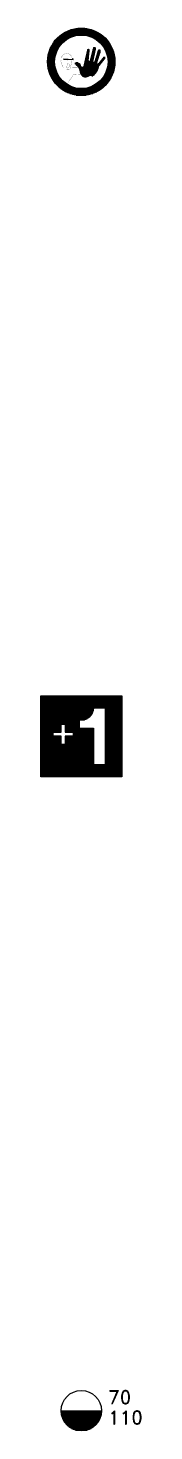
# Model space of a CAD drawing. Header units: millimetres. Extents: x -3 to 2253, y -3 to 1300.
# Drawn here: x 1599 to 1613.9, y 702 to 910 of the extents above; entities that cross this region are included whole.
import ezdxf

# ---------------------------------------------------------------- set-up
doc = ezdxf.new("R2010")
doc.units = ezdxf.units.MM
for name, color, linetype in [('GROEN', 3, 'Continuous'), ('ROOD', 1, 'Continuous'), ('TXT', 7, 'Continuous'), ('VEILIG', 7, 'Continuous')]:
    doc.layers.add(name, color=color, linetype=linetype)
doc.styles.add('ROMAND', font='romand')

# ---------------------------------------------------------------- blocks, each defined once
blk = doc.blocks.new('*X505')
at = {"color": 0}
for p, q in [((839, 201.88), (845, 201.88)), ((839.01, 201.75), (844.99, 201.75)), ((839.02, 201.62), (844.98, 201.62)), ((839.04, 201.5), (844.96, 201.5)), ((839.07, 201.38), (844.93, 201.38)), ((839.1, 201.25), (844.9, 201.25)), ((839.13, 201.12), (844.87, 201.12)), ((839.17, 201), (844.83, 201)), ((839.22, 200.88), (844.78, 200.88)), ((839.27, 200.75), (844.73, 200.75)), ((839.33, 200.62), (844.67, 200.62)), ((839.4, 200.5), (844.6, 200.5)), ((839.48, 200.38), (844.52, 200.38)), ((839.56, 200.25), (844.44, 200.25)), ((839.66, 200.12), (844.34, 200.12)), ((839.76, 200), (844.24, 200)), ((839.88, 199.88), (844.12, 199.88)), ((840.02, 199.75), (843.98, 199.75)), ((840.17, 199.62), (843.83, 199.62)), ((840.34, 199.5), (843.66, 199.5)), ((840.55, 199.38), (843.45, 199.38)), ((840.8, 199.25), (843.2, 199.25)), ((841.14, 199.12), (842.86, 199.12))]:
    blk.add_line(p, q, dxfattribs=at)
blk = doc.blocks.new('2005')
at = {"layer": 'VEILIG'}
blk.add_line((-3, 0), (3, 0), dxfattribs=at)
blk.add_circle((0, 0), 3, dxfattribs=at)
at = {"layer": 'ROOD'}
blk.add_blockref('*X505', (-842, -202), dxfattribs=at)
at = {"layer": 'TXT', "style": 'ROMAND'}
for s, p in [('70', (4, 1)), ('110', (4, -2))]:
    blk.add_text(s, height=2, dxfattribs=at).set_placement(p)
blk = doc.blocks.new('*X563')
at = {"color": 0}
for p, q in [((-6, 5.9094), (6, 5.9094)), ((-6, 5.8156), (6, 5.8156)), ((-6, 5.7218), (6, 5.7218)), ((-6, 5.628), (6, 5.628)), ((-6, 5.5342), (6, 5.5342)), ((-6, 5.4404), (6, 5.4404)), ((-6, 5.3466), (6, 5.3466)), ((-6, 5.2528), (6, 5.2528)), ((-6, 5.159), (6, 5.159)), ((-6, 5.0652), (6, 5.0652)), ((-6, 4.9714), (6, 4.9714)), ((-6, 4.8776), (6, 4.8776)), ((-6, 4.7838), (6, 4.7838)), ((-6, 4.69), (6, 4.69)), ((-6, 4.5962), (6, 4.5962)), ((-6, 4.5024), (6, 4.5024)), ((-6, 4.4086), (6, 4.4086)), ((-6, 4.3148), (6, 4.3148)), ((-6, 4.221), (6, 4.221)), ((-6, 4.1272), (1.8002, 4.1272)), ((-6, 4.0334), (1.7946, 4.0334)), ((-6, 3.9396), (1.7841, 3.9396)), ((-6, 3.8458), (1.7686, 3.8458)), ((-6, 3.752), (1.7479, 3.752)), ((-6, 3.6582), (1.7219, 3.6582)), ((-6, 3.5644), (1.6904, 3.5644)), ((-6, 3.4706), (1.653, 3.4706)), ((-6, 3.3768), (1.6093, 3.3768)), ((-6, 3.283), (1.5588, 3.283)), ((-6, 3.1892), (1.5008, 3.1892)), ((-6, 3.0954), (1.4344, 3.0954)), ((-6, 3.0016), (1.3584, 3.0016)), ((-6, 2.9078), (1.2711, 2.9078)), ((-6, 2.814), (1.1699, 2.814)), ((-6, 2.7202), (1.051, 2.7202)), ((-6, 2.6264), (0.9074, 2.6264)), ((-6, 2.5326), (0.7248, 2.5326)), ((-6, 2.4388), (0.4598, 2.4388)), ((-6, 2.345), (-0.3, 2.345)), ((-6, 2.2512), (-0.3, 2.2512)), ((-6, 2.1574), (-0.3, 2.1574)), ((3.6, 4.1272), (6, 4.1272)), ((3.6, 4.0334), (6, 4.0334)), ((3.6, 3.9396), (6, 3.9396)), ((3.6, 3.8458), (6, 3.8458)), ((3.6, 3.752), (6, 3.752)), ((3.6, 3.6582), (6, 3.6582)), ((3.6, 3.5644), (6, 3.5644)), ((3.6, 3.4706), (6, 3.4706)), ((3.6, 3.3768), (6, 3.3768)), ((3.6, 3.283), (6, 3.283)), ((3.6, 3.1892), (6, 3.1892)), ((3.6, 3.0954), (6, 3.0954)), ((3.6, 3.0016), (6, 3.0016)), ((3.6, 2.9078), (6, 2.9078)), ((3.6, 2.814), (6, 2.814)), ((3.6, 2.7202), (6, 2.7202)), ((3.6, 2.6264), (6, 2.6264)), ((3.6, 2.5326), (6, 2.5326)), ((3.6, 2.4388), (6, 2.4388)), ((3.6, 2.345), (6, 2.345)), ((3.6, 2.2512), (6, 2.2512)), ((3.6, 2.1574), (6, 2.1574)), ((-6, 2.0636), (-0.3, 2.0636)), ((-6, 1.9698), (-0.3, 1.9698)), ((-6, 1.876), (-0.3, 1.876)), ((-6, 1.7822), (-3, 1.7822)), ((-6, 1.6884), (-3, 1.6884)), ((-6, 1.5946), (-3, 1.5946)), ((-6, 1.5008), (-3, 1.5008)), ((-6, 1.407), (-3, 1.407)), ((-6, 1.3132), (-3, 1.3132)), ((-6, 1.2194), (-3, 1.2194)), ((-6, 1.1256), (-3, 1.1256)), ((-6, 1.0318), (-3, 1.0318)), ((-6, 0.938), (-3, 0.938)), ((-6, 0.8442), (-3, 0.8442)), ((-6, 0.7504), (-3, 0.7504)), ((-6, 0.6566), (-3, 0.6566)), ((-6, 0.5628), (-4.2, 0.5628)), ((-6, 0.469), (-4.2, 0.469)), ((-6, 0.3752), (-4.2, 0.3752)), ((-6, 0.2814), (-4.2, 0.2814)), ((-6, 0.1876), (-4.2, 0.1876)), ((-6, 0.0938), (-4.2, 0.0938)), ((-6, 0), (-4.2, 0)), ((-2.4, 1.7822), (-0.3, 1.7822)), ((-2.4, 1.6884), (-0.3, 1.6884)), ((-2.4, 1.5946), (-0.3, 1.5946)), ((-2.4, 1.5008), (-0.3, 1.5008)), ((-2.4, 1.407), (-0.3, 1.407)), ((-2.4, 1.3132), (-0.3, 1.3132)), ((-2.4, 1.2194), (-0.3, 1.2194)), ((-2.4, 1.1256), (1.8, 1.1256)), ((-2.4, 1.0318), (1.8, 1.0318)), ((-2.4, 0.938), (1.8, 0.938)), ((-2.4, 0.8442), (1.8, 0.8442)), ((-2.4, 0.7504), (1.8, 0.7504)), ((-2.4, 0.6566), (1.8, 0.6566)), ((-1.2, 0.5628), (1.8, 0.5628)), ((-1.2, 0.469), (1.8, 0.469)), ((-1.2, 0.3752), (1.8, 0.3752)), ((-1.2, 0.2814), (1.8, 0.2814)), ((-1.2, 0.1876), (1.8, 0.1876)), ((-1.2, 0.0938), (1.8, 0.0938)), ((-1.2, 0), (1.8, 0)), ((3.6, 2.0636), (6, 2.0636)), ((3.6, 1.9698), (6, 1.9698)), ((3.6, 1.876), (6, 1.876)), ((3.6, 1.7822), (6, 1.7822)), ((3.6, 1.6884), (6, 1.6884)), ((3.6, 1.5946), (6, 1.5946)), ((3.6, 1.5008), (6, 1.5008)), ((3.6, 1.407), (6, 1.407)), ((3.6, 1.3132), (6, 1.3132)), ((3.6, 1.2194), (6, 1.2194)), ((3.6, 1.1256), (6, 1.1256)), ((3.6, 1.0318), (6, 1.0318)), ((3.6, 0.938), (6, 0.938)), ((3.6, 0.8442), (6, 0.8442)), ((3.6, 0.7504), (6, 0.7504)), ((3.6, 0.6566), (6, 0.6566)), ((3.6, 0.5628), (6, 0.5628)), ((3.6, 0.469), (6, 0.469)), ((3.6, 0.3752), (6, 0.3752)), ((3.6, 0.2814), (6, 0.2814)), ((3.6, 0.1876), (6, 0.1876)), ((3.6, 0.0938), (6, 0.0938)), ((3.6, 0), (6, 0)), ((-6, -0.0938), (-3, -0.0938)), ((-6, -0.1876), (-3, -0.1876)), ((-6, -0.2814), (-3, -0.2814)), ((-6, -0.3752), (-3, -0.3752)), ((-6, -0.469), (-3, -0.469)), ((-6, -0.5628), (-3, -0.5628)), ((-6, -0.6566), (-3, -0.6566)), ((-6, -0.7504), (-3, -0.7504)), ((-6, -0.8442), (-3, -0.8442)), ((-6, -0.938), (-3, -0.938)), ((-6, -1.0318), (-3, -1.0318)), ((-6, -1.1256), (-3, -1.1256)), ((-6, -1.2194), (1.8, -1.2194)), ((-6, -1.3132), (1.8, -1.3132)), ((-6, -1.407), (1.8, -1.407)), ((-6, -1.5008), (1.8, -1.5008)), ((-6, -1.5946), (1.8, -1.5946)), ((-6, -1.6884), (1.8, -1.6884)), ((-6, -1.7822), (1.8, -1.7822)), ((-6, -1.876), (1.8, -1.876)), ((-6, -1.9698), (1.8, -1.9698)), ((-6, -2.0636), (1.8, -2.0636)), ((-2.4, -0.0938), (1.8, -0.0938)), ((-2.4, -0.1876), (1.8, -0.1876)), ((-2.4, -0.2814), (1.8, -0.2814)), ((-2.4, -0.3752), (1.8, -0.3752)), ((-2.4, -0.469), (1.8, -0.469)), ((-2.4, -0.5628), (1.8, -0.5628)), ((-2.4, -0.6566), (1.8, -0.6566)), ((-2.4, -0.7504), (1.8, -0.7504)), ((-2.4, -0.8442), (1.8, -0.8442)), ((-2.4, -0.938), (1.8, -0.938)), ((-2.4, -1.0318), (1.8, -1.0318)), ((-2.4, -1.1256), (1.8, -1.1256)), ((3.6, -0.0938), (6, -0.0938)), ((3.6, -0.1876), (6, -0.1876)), ((3.6, -0.2814), (6, -0.2814)), ((3.6, -0.3752), (6, -0.3752)), ((3.6, -0.469), (6, -0.469)), ((3.6, -0.5628), (6, -0.5628)), ((3.6, -0.6566), (6, -0.6566)), ((3.6, -0.7504), (6, -0.7504)), ((3.6, -0.8442), (6, -0.8442)), ((3.6, -0.938), (6, -0.938)), ((3.6, -1.0318), (6, -1.0318)), ((3.6, -1.1256), (6, -1.1256)), ((3.6, -1.2194), (6, -1.2194)), ((3.6, -1.3132), (6, -1.3132)), ((3.6, -1.407), (6, -1.407)), ((3.6, -1.5008), (6, -1.5008)), ((3.6, -1.5946), (6, -1.5946)), ((3.6, -1.6884), (6, -1.6884)), ((3.6, -1.7822), (6, -1.7822)), ((3.6, -1.876), (6, -1.876)), ((3.6, -1.9698), (6, -1.9698)), ((3.6, -2.0636), (6, -2.0636)), ((-6, -2.1574), (1.8, -2.1574)), ((-6, -2.2512), (1.8, -2.2512)), ((-6, -2.345), (1.8, -2.345)), ((-6, -2.4388), (1.8, -2.4388)), ((-6, -2.5326), (1.8, -2.5326)), ((-6, -2.6264), (1.8, -2.6264)), ((-6, -2.7202), (1.8, -2.7202)), ((-6, -2.814), (1.8, -2.814)), ((-6, -2.9078), (1.8, -2.9078)), ((-6, -3.0016), (1.8, -3.0016)), ((-6, -3.0954), (1.8, -3.0954)), ((-6, -3.1892), (1.8, -3.1892)), ((-6, -3.283), (1.8, -3.283)), ((-6, -3.3768), (1.8, -3.3768)), ((-6, -3.4706), (1.8, -3.4706)), ((-6, -3.5644), (1.8, -3.5644)), ((-6, -3.6582), (1.8, -3.6582)), ((-6, -3.752), (1.8, -3.752)), ((-6, -3.8458), (1.8, -3.8458)), ((-6, -3.9396), (1.8, -3.9396)), ((-6, -4.0334), (1.8, -4.0334)), ((-6, -4.1272), (1.8, -4.1272)), ((3.6, -2.1574), (6, -2.1574)), ((3.6, -2.2512), (6, -2.2512)), ((3.6, -2.345), (6, -2.345)), ((3.6, -2.4388), (6, -2.4388)), ((3.6, -2.5326), (6, -2.5326)), ((3.6, -2.6264), (6, -2.6264)), ((3.6, -2.7202), (6, -2.7202)), ((3.6, -2.814), (6, -2.814)), ((3.6, -2.9078), (6, -2.9078)), ((3.6, -3.0016), (6, -3.0016)), ((3.6, -3.0954), (6, -3.0954)), ((3.6, -3.1892), (6, -3.1892)), ((3.6, -3.283), (6, -3.283)), ((3.6, -3.3768), (6, -3.3768)), ((3.6, -3.4706), (6, -3.4706)), ((3.6, -3.5644), (6, -3.5644)), ((3.6, -3.6582), (6, -3.6582)), ((3.6, -3.752), (6, -3.752)), ((3.6, -3.8458), (6, -3.8458)), ((3.6, -3.9396), (6, -3.9396)), ((3.6, -4.0334), (6, -4.0334)), ((3.6, -4.1272), (6, -4.1272)), ((-6, -4.221), (6, -4.221)), ((-6, -4.3148), (6, -4.3148)), ((-6, -4.4086), (6, -4.4086)), ((-6, -4.5024), (6, -4.5024)), ((-6, -4.5962), (6, -4.5962)), ((-6, -4.69), (6, -4.69)), ((-6, -4.7838), (6, -4.7838)), ((-6, -4.8776), (6, -4.8776)), ((-6, -4.9714), (6, -4.9714)), ((-6, -5.0652), (6, -5.0652)), ((-6, -5.159), (6, -5.159)), ((-6, -5.2528), (6, -5.2528)), ((-6, -5.3466), (6, -5.3466)), ((-6, -5.4404), (6, -5.4404)), ((-6, -5.5342), (6, -5.5342)), ((-6, -5.628), (6, -5.628)), ((-6, -5.7218), (6, -5.7218)), ((-6, -5.8156), (6, -5.8156)), ((-6, -5.9094), (6, -5.9094))]:
    blk.add_line(p, q, dxfattribs=at)
blk = doc.blocks.new('PIC-101')
at = {"layer": 'VEILIG'}
for points in [[(-6, -6), (-6, 6), (6, 6), (6, -6)], [(-3, 0), (-4.2, 0), (-4.2, 0.6), (-3, 0.6), (-3, 1.8), (-2.4, 1.8), (-2.4, 0.6), (-1.2, 0.6), (-1.2, 0), (-2.4, 0), (-2.4, -1.2), (-3, -1.2)]]:
    blk.add_lwpolyline(points, close=True, dxfattribs=at)
blk.add_lwpolyline([(1.8, 4.2, -0.463991), (-0.3, 2.4), (-0.3, 1.2), (1.8, 1.2), (1.8, -4.2), (3.6, -4.2), (3.6, 4.2), (1.8, 4.2)], format="xyb", close=True, dxfattribs=at)
at = {"layer": 'GROEN'}
blk.add_blockref('*X563', (0, 0), dxfattribs=at)
blk = doc.blocks.new('*X635')
at = {"color": 0}
for p, q in [((80.67, 52), (83.43, 52)), ((81.22, 52.12), (82.88, 52.12)), ((77.91, 50), (79.23, 50)), ((78, 50.12), (79.37, 50.12)), ((78.09, 50.25), (79.51, 50.25)), ((78.19, 50.38), (79.67, 50.38)), ((78.3, 50.5), (79.84, 50.5)), ((78.41, 50.62), (80.04, 50.62)), ((78.53, 50.75), (80.27, 50.75)), ((78.66, 50.88), (80.55, 50.88)), ((78.8, 51), (80.91, 51)), ((78.96, 51.12), (81.47, 51.12)), ((79.12, 51.25), (84.97, 51.25)), ((79.3, 51.38), (84.79, 51.38)), ((79.51, 51.5), (84.59, 51.5)), ((79.73, 51.62), (84.37, 51.62)), ((79.99, 51.75), (84.11, 51.75)), ((80.29, 51.88), (83.81, 51.88)), ((82.63, 51.12), (85.14, 51.12)), ((83.19, 51), (85.29, 51)), ((83.55, 50.88), (85.43, 50.88)), ((83.82, 50.75), (85.56, 50.75)), ((84.05, 50.62), (85.69, 50.62)), ((84.25, 50.5), (85.8, 50.5)), ((84.43, 50.38), (85.91, 50.38)), ((84.59, 50.25), (86.01, 50.25)), ((84.73, 50.12), (86.1, 50.12)), ((84.86, 50), (86.19, 50)), ((77.09, 47.88), (78.13, 47.88)), ((77.11, 48), (78.16, 48)), ((77.14, 48.12), (78.19, 48.12)), ((77.16, 48.25), (78.22, 48.25)), ((77.19, 48.38), (78.25, 48.38)), ((77.22, 48.5), (78.3, 48.5)), ((77.26, 48.62), (78.34, 48.62)), ((77.3, 48.75), (78.39, 48.75)), ((77.34, 48.88), (78.45, 48.88)), ((77.39, 49), (78.51, 49)), ((77.44, 49.12), (78.58, 49.12)), ((77.49, 49.25), (78.65, 49.25)), ((77.55, 49.38), (78.73, 49.38)), ((77.61, 49.5), (78.81, 49.5)), ((77.68, 49.62), (78.91, 49.62)), ((77.75, 49.75), (79.01, 49.75)), ((77.83, 49.88), (79.12, 49.88)), ((84.98, 49.88), (86.27, 49.88)), ((85.09, 49.75), (86.35, 49.75)), ((85.19, 49.62), (86.42, 49.62)), ((85.28, 49.5), (86.49, 49.5)), ((85.37, 49.38), (86.55, 49.38)), ((85.45, 49.25), (86.61, 49.25)), ((85.52, 49.12), (86.66, 49.12)), ((85.59, 49), (86.71, 49)), ((85.65, 48.88), (86.76, 48.88)), ((85.7, 48.75), (86.8, 48.75)), ((85.75, 48.62), (86.84, 48.62)), ((85.8, 48.5), (86.87, 48.5)), ((85.84, 48.38), (86.91, 48.38)), ((85.88, 48.25), (86.94, 48.25)), ((85.91, 48.12), (86.96, 48.12)), ((85.94, 48), (86.98, 48)), ((85.96, 47.88), (87, 47.88)), ((77.05, 47.38), (78.08, 47.38)), ((77.05, 47.25), (78.08, 47.25)), ((77.05, 47.12), (78.08, 47.12)), ((77.05, 47), (78.08, 47)), ((77.06, 47.5), (78.09, 47.5)), ((77.06, 46.88), (78.09, 46.88)), ((77.07, 47.62), (78.1, 47.62)), ((77.07, 46.75), (78.1, 46.75)), ((77.08, 47.75), (78.11, 47.75)), ((77.08, 46.62), (78.12, 46.62)), ((77.1, 46.5), (78.14, 46.5)), ((77.12, 46.38), (78.16, 46.38)), ((77.14, 46.25), (78.19, 46.25)), ((77.16, 46.12), (78.22, 46.12)), ((77.19, 46), (78.26, 46)), ((77.23, 45.88), (78.3, 45.88)), ((85.8, 45.88), (86.87, 45.88)), ((85.84, 46), (86.9, 46)), ((85.87, 46.12), (86.93, 46.12)), ((85.91, 46.25), (86.96, 46.25)), ((85.94, 46.38), (86.98, 46.38)), ((85.96, 46.5), (87, 46.5)), ((85.98, 47.75), (87.02, 47.75)), ((85.98, 46.62), (87.02, 46.62)), ((86, 47.62), (87.03, 47.62)), ((86, 46.75), (87.03, 46.75)), ((86.01, 47.5), (87.04, 47.5)), ((86.01, 46.88), (87.04, 46.88)), ((86.02, 47.38), (87.04, 47.38)), ((86.02, 47.25), (87.05, 47.25)), ((86.02, 47.12), (87.05, 47.12)), ((86.02, 47), (87.04, 47)), ((77.26, 45.75), (78.35, 45.75)), ((77.3, 45.62), (78.4, 45.62)), ((77.34, 45.5), (78.45, 45.5)), ((77.39, 45.38), (78.52, 45.38)), ((77.44, 45.25), (78.58, 45.25)), ((77.5, 45.12), (78.66, 45.12)), ((77.56, 45), (78.74, 45)), ((77.62, 44.88), (78.82, 44.88)), ((77.69, 44.75), (78.92, 44.75)), ((77.76, 44.62), (79.02, 44.62)), ((77.84, 44.5), (79.13, 44.5)), ((77.92, 44.38), (79.25, 44.38)), ((78.01, 44.25), (79.38, 44.25)), ((78.1, 44.12), (79.53, 44.12)), ((78.2, 44), (79.69, 44)), ((78.31, 43.88), (79.87, 43.88)), ((78.42, 43.75), (80.07, 43.75)), ((84.03, 43.75), (85.67, 43.75)), ((84.23, 43.88), (85.79, 43.88)), ((84.41, 44), (85.89, 44)), ((84.57, 44.12), (85.99, 44.12)), ((84.72, 44.25), (86.09, 44.25)), ((84.85, 44.38), (86.18, 44.38)), ((84.97, 44.5), (86.26, 44.5)), ((85.08, 44.62), (86.34, 44.62)), ((85.18, 44.75), (86.41, 44.75)), ((85.27, 44.88), (86.48, 44.88)), ((85.36, 45), (86.54, 45)), ((85.44, 45.12), (86.6, 45.12)), ((85.51, 45.25), (86.65, 45.25)), ((85.58, 45.38), (86.71, 45.38)), ((85.64, 45.5), (86.75, 45.5)), ((85.7, 45.62), (86.8, 45.62)), ((85.75, 45.75), (86.83, 45.75)), ((78.55, 43.62), (80.3, 43.62)), ((78.68, 43.5), (80.59, 43.5)), ((78.82, 43.38), (80.96, 43.38)), ((78.98, 43.25), (81.58, 43.25)), ((79.14, 43.12), (84.95, 43.12)), ((79.33, 43), (84.77, 43)), ((79.53, 42.88), (84.57, 42.88)), ((79.76, 42.75), (84.34, 42.75)), ((80.02, 42.62), (84.08, 42.62)), ((80.33, 42.5), (83.77, 42.5)), ((80.72, 42.38), (83.38, 42.38)), ((81.31, 42.25), (82.79, 42.25)), ((82.52, 43.25), (85.12, 43.25)), ((83.14, 43.38), (85.27, 43.38)), ((83.51, 43.5), (85.42, 43.5)), ((83.79, 43.62), (85.55, 43.62))]:
    blk.add_line(p, q, dxfattribs=at)
blk = doc.blocks.new('*X634')
at = {"color": 0}
for p, q in [((79.4, 47.61), (80.83, 47.53)), ((79.4, 47.61), (80.83, 47.54)), ((79.4, 47.6), (80.83, 47.53)), ((79.4, 47.6), (80.83, 47.52)), ((79.4, 47.59), (80.83, 47.51)), ((79.4, 47.58), (80.83, 47.51)), ((79.4, 47.58), (80.01, 47.54)), ((80.01, 47.59), (80.83, 47.54)), ((80.7, 47.64), (80.83, 47.63)), ((80.7, 47.63), (80.83, 47.62)), ((80.7, 47.63), (80.83, 47.63)), ((80.7, 47.62), (80.83, 47.61)), ((80.7, 47.61), (80.83, 47.6)), ((80.7, 47.61), (80.83, 47.61)), ((80.7, 47.6), (80.83, 47.59)), ((80.7, 47.6), (80.83, 47.59)), ((80.7, 47.59), (80.83, 47.58)), ((80.7, 47.58), (80.83, 47.57)), ((80.7, 47.58), (80.83, 47.58)), ((80.7, 47.57), (80.83, 47.56)), ((80.7, 47.56), (80.83, 47.55)), ((80.7, 47.56), (80.83, 47.56))]:
    blk.add_line(p, q, dxfattribs=at)
blk = doc.blocks.new('*X633')
at = {"color": 0}
for p, q in [((82.7, 47.88), (83.16, 47.88)), ((82.71, 47.94), (83.17, 47.94)), ((82.73, 48), (83.17, 48)), ((82.74, 48.06), (83.18, 48.06)), ((82.76, 48.12), (83.19, 48.12)), ((82.77, 48.19), (83.19, 48.19)), ((82.79, 48.25), (83.2, 48.25)), ((82.8, 48.31), (83.21, 48.31)), ((82.81, 48.38), (83.21, 48.38)), ((82.83, 48.44), (83.22, 48.44)), ((82.84, 48.5), (83.23, 48.5)), ((82.86, 48.56), (83.23, 48.56)), ((82.87, 48.62), (83.24, 48.62)), ((82.89, 48.69), (83.25, 48.69)), ((82.9, 48.75), (83.25, 48.75)), ((82.92, 48.81), (83.26, 48.81)), ((82.93, 48.88), (83.27, 48.88)), ((82.94, 48.94), (83.26, 48.94)), ((82.97, 49), (83.23, 49)), ((83.07, 49.06), (83.14, 49.06)), ((83.47, 47.88), (83.93, 47.88)), ((83.48, 47.94), (83.94, 47.94)), ((83.5, 48), (83.96, 48)), ((83.52, 48.06), (83.97, 48.06)), ((83.53, 48.12), (83.98, 48.12)), ((83.55, 48.19), (84, 48.19)), ((83.57, 48.25), (84.01, 48.25)), ((83.58, 48.31), (84.02, 48.31)), ((83.6, 48.38), (84.04, 48.38)), ((83.61, 48.44), (84.05, 48.44)), ((83.63, 48.5), (84.06, 48.5)), ((83.65, 48.56), (84.08, 48.56)), ((83.66, 48.62), (84.09, 48.62)), ((83.68, 48.69), (84.1, 48.69)), ((83.7, 48.75), (84.12, 48.75)), ((83.71, 48.81), (84.13, 48.81)), ((83.73, 48.88), (84.14, 48.88)), ((83.74, 48.94), (84.16, 48.94)), ((83.76, 49), (84.17, 49)), ((83.78, 49.06), (84.19, 49.06)), ((83.79, 49.12), (84.2, 49.12)), ((83.81, 49.19), (84.2, 49.19)), ((83.83, 49.25), (84.18, 49.25)), ((83.88, 49.31), (84.13, 49.31)), ((84.23, 47.88), (84.64, 47.88)), ((84.25, 47.94), (84.66, 47.94)), ((84.27, 48), (84.68, 48)), ((84.29, 48.06), (84.7, 48.06)), ((84.31, 48.12), (84.72, 48.12)), ((84.33, 48.19), (84.74, 48.19)), ((84.35, 48.25), (84.76, 48.25)), ((84.36, 48.31), (84.78, 48.31)), ((84.38, 48.38), (84.8, 48.38)), ((84.4, 48.44), (84.82, 48.44)), ((84.42, 48.5), (84.84, 48.5)), ((84.44, 48.56), (84.86, 48.56)), ((84.46, 48.62), (84.88, 48.62)), ((84.48, 48.69), (84.9, 48.69)), ((84.5, 48.75), (84.92, 48.75)), ((84.52, 48.81), (84.92, 48.81)), ((84.54, 48.88), (84.9, 48.88)), ((84.59, 48.94), (84.85, 48.94)), ((85.37, 47.88), (85.59, 47.88)), ((81.09, 47), (81.7, 47)), ((81.09, 46.94), (81.79, 46.94)), ((81.17, 46.88), (81.86, 46.88)), ((81.24, 47.06), (81.55, 47.06)), ((81.24, 46.81), (81.9, 46.81)), ((81.31, 46.75), (81.94, 46.75)), ((81.36, 46.69), (81.97, 46.69)), ((81.43, 46.62), (81.98, 46.62)), ((81.49, 46.56), (82, 46.56)), ((81.54, 46.5), (82.02, 46.5)), ((81.59, 46.44), (82.08, 46.44)), ((81.64, 46.38), (84.63, 46.38)), ((81.68, 46.31), (84.61, 46.31)), ((81.7, 46.25), (84.59, 46.25)), ((81.73, 46.19), (84.57, 46.19)), ((81.75, 46.12), (84.54, 46.12)), ((81.77, 46.06), (84.52, 46.06)), ((81.78, 46), (84.49, 46)), ((81.8, 45.94), (84.46, 45.94)), ((81.81, 45.88), (84.42, 45.88)), ((81.83, 45.81), (84.39, 45.81)), ((82.31, 46.44), (84.65, 46.44)), ((82.37, 46.5), (84.66, 46.5)), ((82.39, 46.56), (84.68, 46.56)), ((82.41, 46.62), (84.72, 46.62)), ((82.42, 46.69), (84.77, 46.69)), ((82.44, 46.75), (84.82, 46.75)), ((82.45, 46.81), (84.87, 46.81)), ((82.47, 46.88), (84.46, 46.88)), ((82.48, 46.94), (84.37, 46.94)), ((82.49, 47), (84.36, 47)), ((82.51, 47.06), (84.38, 47.06)), ((82.52, 47.12), (84.4, 47.12)), ((82.54, 47.19), (83.82, 47.19)), ((82.55, 47.25), (83.8, 47.25)), ((82.57, 47.31), (83.15, 47.31)), ((82.58, 47.38), (83.11, 47.38)), ((82.6, 47.44), (83.11, 47.44)), ((82.61, 47.5), (83.12, 47.5)), ((82.63, 47.56), (83.13, 47.56)), ((82.64, 47.62), (83.13, 47.62)), ((82.65, 47.69), (83.14, 47.69)), ((82.67, 47.75), (83.15, 47.75)), ((82.68, 47.81), (83.15, 47.81)), ((83.3, 47.31), (83.81, 47.31)), ((83.34, 47.38), (83.82, 47.38)), ((83.36, 47.44), (83.83, 47.44)), ((83.37, 47.5), (83.85, 47.5)), ((83.39, 47.56), (83.86, 47.56)), ((83.4, 47.62), (83.87, 47.62)), ((83.42, 47.69), (83.89, 47.69)), ((83.44, 47.75), (83.9, 47.75)), ((83.45, 47.81), (83.91, 47.81)), ((84, 47.19), (84.42, 47.19)), ((84.03, 47.25), (84.44, 47.25)), ((84.05, 47.31), (84.46, 47.31)), ((84.07, 47.38), (84.48, 47.38)), ((84.09, 47.44), (84.5, 47.44)), ((84.11, 47.5), (84.52, 47.5)), ((84.13, 47.56), (84.54, 47.56)), ((84.15, 47.62), (84.56, 47.62)), ((84.17, 47.69), (84.58, 47.69)), ((84.19, 47.75), (84.6, 47.75)), ((84.21, 47.81), (84.62, 47.81)), ((84.5, 46.88), (84.92, 46.88)), ((84.58, 46.94), (84.97, 46.94)), ((84.64, 47), (85.02, 47)), ((84.69, 47.06), (85.07, 47.06)), ((84.74, 47.12), (85.11, 47.12)), ((84.79, 47.19), (85.16, 47.19)), ((84.85, 47.25), (85.21, 47.25)), ((84.9, 47.31), (85.26, 47.31)), ((84.95, 47.38), (85.31, 47.38)), ((85, 47.44), (85.36, 47.44)), ((85.06, 47.5), (85.41, 47.5)), ((85.11, 47.56), (85.46, 47.56)), ((85.16, 47.62), (85.51, 47.62)), ((85.22, 47.69), (85.55, 47.69)), ((85.27, 47.75), (85.6, 47.75)), ((85.32, 47.81), (85.61, 47.81)), ((81.84, 45.75), (84.35, 45.75)), ((81.85, 45.69), (84.31, 45.69)), ((81.86, 45.62), (84.27, 45.62)), ((81.88, 45.56), (84.22, 45.56)), ((81.91, 45.5), (84.18, 45.5)), ((81.94, 45.44), (84.12, 45.44)), ((81.98, 45.38), (84.07, 45.38)), ((82.02, 45.31), (84.01, 45.31)), ((82.07, 45.25), (83.95, 45.25)), ((82.13, 45.19), (83.88, 45.19)), ((82.19, 45.12), (83.24, 45.12)), ((82.27, 45.06), (83.06, 45.06)), ((82.37, 45), (82.94, 45)), ((82.53, 44.94), (82.79, 44.94)), ((83.61, 45.12), (83.75, 45.12))]:
    blk.add_line(p, q, dxfattribs=at)
blk = doc.blocks.new('PIC-3')
at = {"layer": 'VEILIG', "const_width": 0.025}
for points in [[(1.86, -1.98, -0.276339), (1.53, -2.06, 0.205616), (0.86, -2.22, -0.24821), (0.28, -2.17, -0.181727), (-0.2, -1.52, 0.067085), (-0.38, -0.87, 0.070555), (-0.68, -0.51, 0.066376), (-0.94, -0.27, -0.346519), (-0.96, -0.2, -0.471402), (-0.08, -0.51), (-0.05, -0.64, 0.818773), (0.35, -0.63), (0.89, 1.72, -1), (1.22, 1.69), (1.06, 0.21, 0.89926), (1.29, 0.18), (1.76, 2.01, -1), (2.15, 1.93), (1.75, 0.09, 0.932698), (1.97, 0.02), (2.49, 1.65, -1), (2.86, 1.53), (2.32, -0.17, 0.8313), (2.52, -0.28), (3.34, 0.69, -1), (3.53, 0.53), (2.69, -0.55, 0.088762), (2.63, -0.65, -0.150915)], [(-2.16, -0.72, 1), (-1.82, -0.8), (-1.74, -0.45, 1), (-2.08, -0.37)]]:
    blk.add_lwpolyline(points, format="xyb", close=True, dxfattribs=at)
blk.add_lwpolyline([(-3.51, -0.93), (-2.7, -0.91), (-2.8, -0.48, -0.737563), (-2.85, -0.47), (-2.91, -0.27), (-3.05, 0.07, -0.928283), (-2.94, 0.13), (-2.96, 0.21), (-2.97, 0.41, -1.139858), (-1.38, 0.2), (-1.64, -0.97, -0.349946), (-1.86, -1.14), (-2.16, -1.14)], format="xyb", dxfattribs=at)
blk.add_lwpolyline([(-2.65, 0.38), (-1.22, 0.31), (-1.21, 0.44), (-1.35, 0.45), (-1.35, 0.36), (-2.65, 0.42)], close=True, dxfattribs=at)
for points in [[(0, -1.91), (-1.07, -1.82), (-1.96, -3.05)], [(-1.62, -0.87), (-0.41, -0.83)]]:
    blk.add_lwpolyline(points, dxfattribs=at)
at = {"layer": 'VEILIG'}
for radius in [5, 3.97]:
    blk.add_circle((0, 0), radius, dxfattribs=at)
at = {"layer": 'ROOD'}
blk.add_blockref('*X635', (-82.05, -47.19), dxfattribs=at)
at = {"layer": 'VEILIG'}
for name in ['*X633', '*X634']:
    blk.add_blockref(name, (-82.05, -47.19), dxfattribs=at)

msp = doc.modelspace()

# ---------------------------------------------------------------- block references
for name, p in [('PIC-3', (1605, 905)), ('PIC-101', (1605, 805)), ('2005', (1605, 705))]:
    msp.add_blockref(name, p)

doc.saveas('drawing.dxf')
